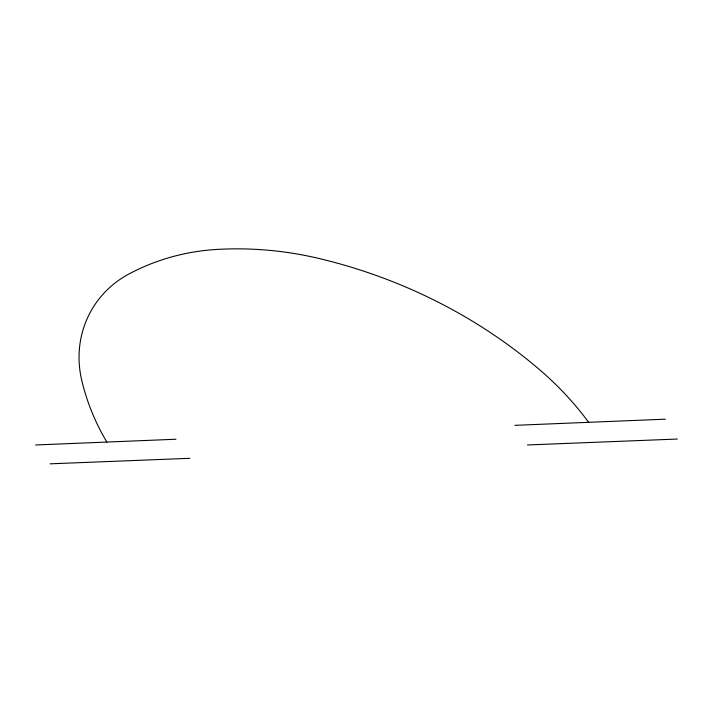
<?xml version="1.0" encoding="UTF-8"?>
<svg xmlns="http://www.w3.org/2000/svg" width="713" height="713" viewBox="0 0 713 713"><rect width="100%" height="100%" fill="white"/><g stroke="black" fill="none" stroke-linecap="round" stroke-linejoin="round"><path stroke-width="1.07" d="M35.65 444.974L175.924 439.235M514.893 425.34L665.381 419.182M50.079 463.833L189.827 458.307M527.468 444.965L677.35 439.039M106.852 442.06A222.189 215.166 22.5 0 1 81.745 380.332A104.82 98.635 33.7 0 1 128.447 274.264A214.328 199.854 20.5 0 1 217.902 249.372A325.244 295.048 15.2 0 1 319.62 258.623A471.507 410.536 14.4 0 1 539.616 369.726A323.319 291.733 9.2 0 1 588.653 422.319"/></g></svg>
